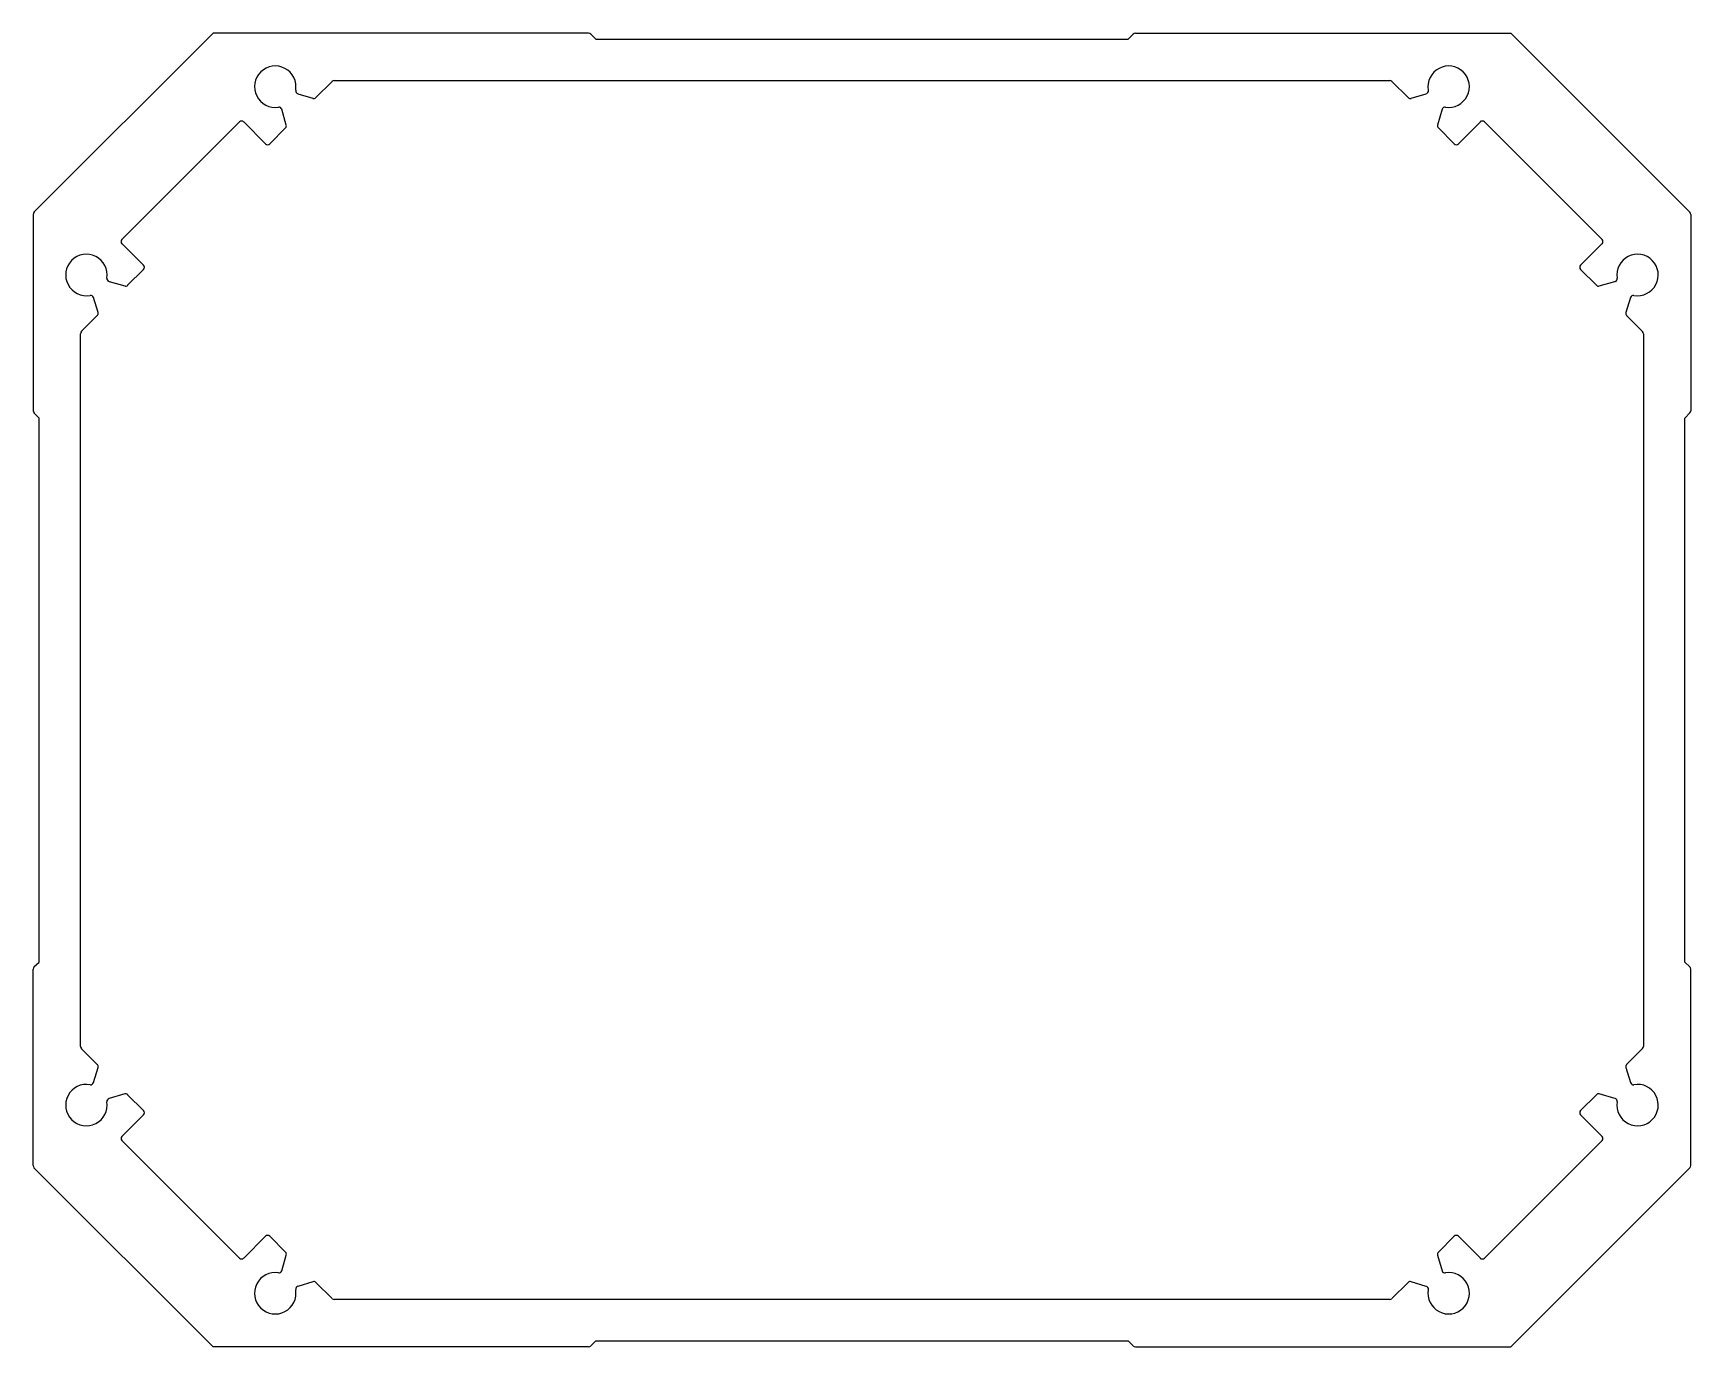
# Model space of a CAD drawing. Extents: x 2006 to 2147, y 1835 to 1946.
import ezdxf

# ---------------------------------------------------------------- set-up
doc = ezdxf.new("R2010")
doc.units = 0
doc.layers.get('0').update_dxf_attribs({"linetype": 'CONTINUOUS'})

msp = doc.modelspace()

# ---------------------------------------------------------------- linework, layer by layer
for p, q in [((2021.68, 1945.93), (2006.54, 1930.8)), ((2053.41, 1945.93), (2021.68, 1945.93)), ((2054.01, 1945.43), (2053.59, 1945.86)), ((2099.01, 1945.43), (2099.43, 1945.86)), ((2099.61, 1945.93), (2131.34, 1945.93)), ((2131.34, 1945.93), (2146.47, 1930.8)), ((2054.01, 1945.43), (2099.01, 1945.43)), ((2030.36, 1940.49), (2031.73, 1941.86)), ((2031.91, 1941.93), (2121.11, 1941.93)), ((2121.28, 1941.86), (2122.65, 1940.49)), ((2028.83, 1940.82), (2030.11, 1940.43)), ((2122.91, 1940.43), (2124.19, 1940.82)), ((2027.86, 1938.17), (2027.48, 1939.5)), ((2125.53, 1939.5), (2125.15, 1938.17)), ((2013.97, 1928.5), (2023.91, 1938.43)), ((2024.26, 1938.43), (2026.11, 1936.59)), ((2026.46, 1936.59), (2027.8, 1937.93)), ((2125.21, 1937.93), (2126.55, 1936.59)), ((2126.91, 1936.59), (2128.76, 1938.43)), ((2129.11, 1938.43), (2139.04, 1928.5)), ((2006.47, 1930.62), (2006.47, 1914.02)), ((2146.54, 1930.62), (2146.54, 1914.02)), ((2015.79, 1926.33), (2013.97, 1928.15)), ((2139.04, 1928.15), (2137.22, 1926.33)), ((2012.88, 1924.95), (2014.21, 1924.57)), ((2014.45, 1924.63), (2015.79, 1925.97)), ((2137.22, 1925.97), (2138.56, 1924.63)), ((2138.81, 1924.57), (2140.13, 1924.95)), ((2011.96, 1922.32), (2011.56, 1923.61)), ((2141.45, 1923.61), (2141.06, 1922.32)), ((2010.54, 1920.72), (2011.89, 1922.07)), ((2141.12, 1922.07), (2142.47, 1920.72)), ((2010.47, 1860.32), (2010.47, 1920.54)), ((2142.54, 1920.54), (2142.54, 1860.32)), ((2006.54, 1913.84), (2006.97, 1913.41)), ((2146.47, 1913.84), (2146.04, 1913.41)), ((2006.97, 1867.45), (2006.97, 1913.41)), ((2146.04, 1867.45), (2146.04, 1913.41)), ((2006.54, 1867.03), (2006.97, 1867.45)), ((2146.47, 1867.03), (2146.04, 1867.45)), ((2006.47, 1850.25), (2006.47, 1866.85)), ((2146.54, 1850.25), (2146.54, 1866.85)), ((2011.89, 1858.79), (2010.54, 1860.15)), ((2142.47, 1860.15), (2141.12, 1858.79)), ((2011.56, 1857.26), (2011.96, 1858.54)), ((2141.06, 1858.54), (2141.45, 1857.26)), ((2014.21, 1856.3), (2012.88, 1855.92)), ((2015.79, 1854.89), (2014.45, 1856.24)), ((2138.56, 1856.24), (2137.22, 1854.89)), ((2140.13, 1855.92), (2138.81, 1856.3)), ((2013.97, 1852.72), (2015.79, 1854.54)), ((2137.22, 1854.54), (2139.04, 1852.72)), ((2023.91, 1842.43), (2013.97, 1852.37)), ((2139.04, 1852.37), (2129.11, 1842.43)), ((2021.68, 1834.93), (2006.54, 1850.07)), ((2131.34, 1834.93), (2146.47, 1850.07)), ((2026.11, 1844.28), (2024.26, 1842.43)), ((2027.8, 1842.94), (2026.46, 1844.28)), ((2126.55, 1844.28), (2125.21, 1842.94)), ((2128.76, 1842.43), (2126.91, 1844.28)), ((2027.48, 1841.37), (2027.86, 1842.69)), ((2125.15, 1842.69), (2125.53, 1841.37)), ((2030.11, 1840.44), (2028.83, 1840.04)), ((2031.73, 1839.01), (2030.36, 1840.38)), ((2122.65, 1840.38), (2121.28, 1839.01)), ((2124.19, 1840.04), (2122.91, 1840.44)), ((2121.11, 1838.93), (2031.91, 1838.93)), ((2054.01, 1835.43), (2053.59, 1835.01)), ((2054.01, 1835.43), (2099.01, 1835.43)), ((2099.01, 1835.43), (2099.43, 1835.01)), ((2053.41, 1834.93), (2021.68, 1834.93)), ((2099.61, 1834.93), (2131.34, 1834.93))]:
    msp.add_line(p, q)
for centre, radius, start, end in [((2053.41, 1945.68), 0.25, 44.7715, 90), ((2099.61, 1945.68), 0.25, 90, 135.2285), ((2026.93, 1941.41), 1.75, 350.0065, 278.9278), ((2126.08, 1941.41), 1.75, 261.0722, 189.9935), ((2031.91, 1941.68), 0.25, 90, 135), ((2121.11, 1941.68), 0.25, 45, 90), ((2028.9, 1941.06), 0.25, 170.0065, 252.8257), ((2030.18, 1940.66), 0.25, 252.8257, 315), ((2122.83, 1940.66), 0.25, 225, 287.1743), ((2124.12, 1941.06), 0.25, 287.1743, 9.9935), ((2027.24, 1939.43), 0.25, 16.1086, 98.9278), ((2125.77, 1939.43), 0.25, 81.0722, 163.8914), ((2024.08, 1938.26), 0.25, 45, 135), ((2027.62, 1938.1), 0.25, 315, 16.1086), ((2125.39, 1938.1), 0.25, 163.8914, 225), ((2128.93, 1938.26), 0.25, 45, 135), ((2026.28, 1936.76), 0.25, 225, 315), ((2126.73, 1936.76), 0.25, 225, 315), ((2006.72, 1930.62), 0.25, 135.1408, 180), ((2146.29, 1930.62), 0.25, 0, 44.8592), ((2014.15, 1928.32), 0.25, 135, 225), ((2138.87, 1928.32), 0.25, 315, 45), ((2010.97, 1925.5), 1.75, 351.0722, 279.9935), ((2015.62, 1926.15), 0.25, 315, 45), ((2137.4, 1926.15), 0.25, 135, 225), ((2142.04, 1925.5), 1.75, 260.0065, 188.9278), ((2012.95, 1925.19), 0.25, 171.0722, 253.8914), ((2014.28, 1924.81), 0.25, 253.8914, 315), ((2138.74, 1924.81), 0.25, 225, 286.1086), ((2140.07, 1925.19), 0.25, 286.1086, 8.9278), ((2011.32, 1923.53), 0.25, 17.1743, 99.9935), ((2141.69, 1923.53), 0.25, 80.0065, 162.8257), ((2011.72, 1922.25), 0.25, 315, 17.1743), ((2141.3, 1922.25), 0.25, 162.8257, 225), ((2010.72, 1920.54), 0.25, 135, 180), ((2142.29, 1920.54), 0.25, 0, 45), ((2006.72, 1914.02), 0.25, 180, 225.1484), ((2146.29, 1914.02), 0.25, 314.8516, 360), ((2006.72, 1866.85), 0.25, 134.8516, 180), ((2146.29, 1866.85), 0.25, 0, 45.1484), ((2010.72, 1860.32), 0.25, 180, 225), ((2142.29, 1860.32), 0.25, 315, 360), ((2011.72, 1858.62), 0.25, 342.8257, 45), ((2141.3, 1858.62), 0.25, 135, 197.1743), ((2010.97, 1855.36), 1.75, 80.0065, 8.9278), ((2011.32, 1857.33), 0.25, 260.0065, 342.8257), ((2014.28, 1856.06), 0.25, 45, 106.1086), ((2138.74, 1856.06), 0.25, 73.8914, 135), ((2142.04, 1855.36), 1.75, 171.0722, 99.9935), ((2141.69, 1857.33), 0.25, 197.1743, 279.9935), ((2012.95, 1855.67), 0.25, 106.1086, 188.9278), ((2015.62, 1854.72), 0.25, 315, 45), ((2137.4, 1854.72), 0.25, 135, 225), ((2140.07, 1855.67), 0.25, 351.0722, 73.8914), ((2014.15, 1852.54), 0.25, 135, 225), ((2138.87, 1852.54), 0.25, 315, 45), ((2006.72, 1850.25), 0.25, 180, 224.8592), ((2146.29, 1850.25), 0.25, 315.1408, 0), ((2026.28, 1844.1), 0.25, 45, 135), ((2126.73, 1844.1), 0.25, 45, 135), ((2024.08, 1842.61), 0.25, 225, 315), ((2027.62, 1842.76), 0.25, 343.8914, 45), ((2125.39, 1842.76), 0.25, 135, 196.1086), ((2128.93, 1842.61), 0.25, 225, 315), ((2026.93, 1839.46), 1.75, 81.0722, 9.9935), ((2027.24, 1841.43), 0.25, 261.0722, 343.8914), ((2126.08, 1839.46), 1.75, 170.0065, 98.9278), ((2125.77, 1841.43), 0.25, 196.1086, 278.9278), ((2028.9, 1839.81), 0.25, 107.1743, 189.9935), ((2030.18, 1840.2), 0.25, 45, 107.1743), ((2122.83, 1840.2), 0.25, 72.8257, 135), ((2124.12, 1839.81), 0.25, 350.0065, 72.8257), ((2031.91, 1839.18), 0.25, 225, 270), ((2121.11, 1839.18), 0.25, 270, 315), ((2053.41, 1835.18), 0.25, 270, 315.2285), ((2099.61, 1835.18), 0.25, 224.7715, 270)]:
    msp.add_arc(centre, radius, start, end)

doc.saveas('drawing.dxf')
